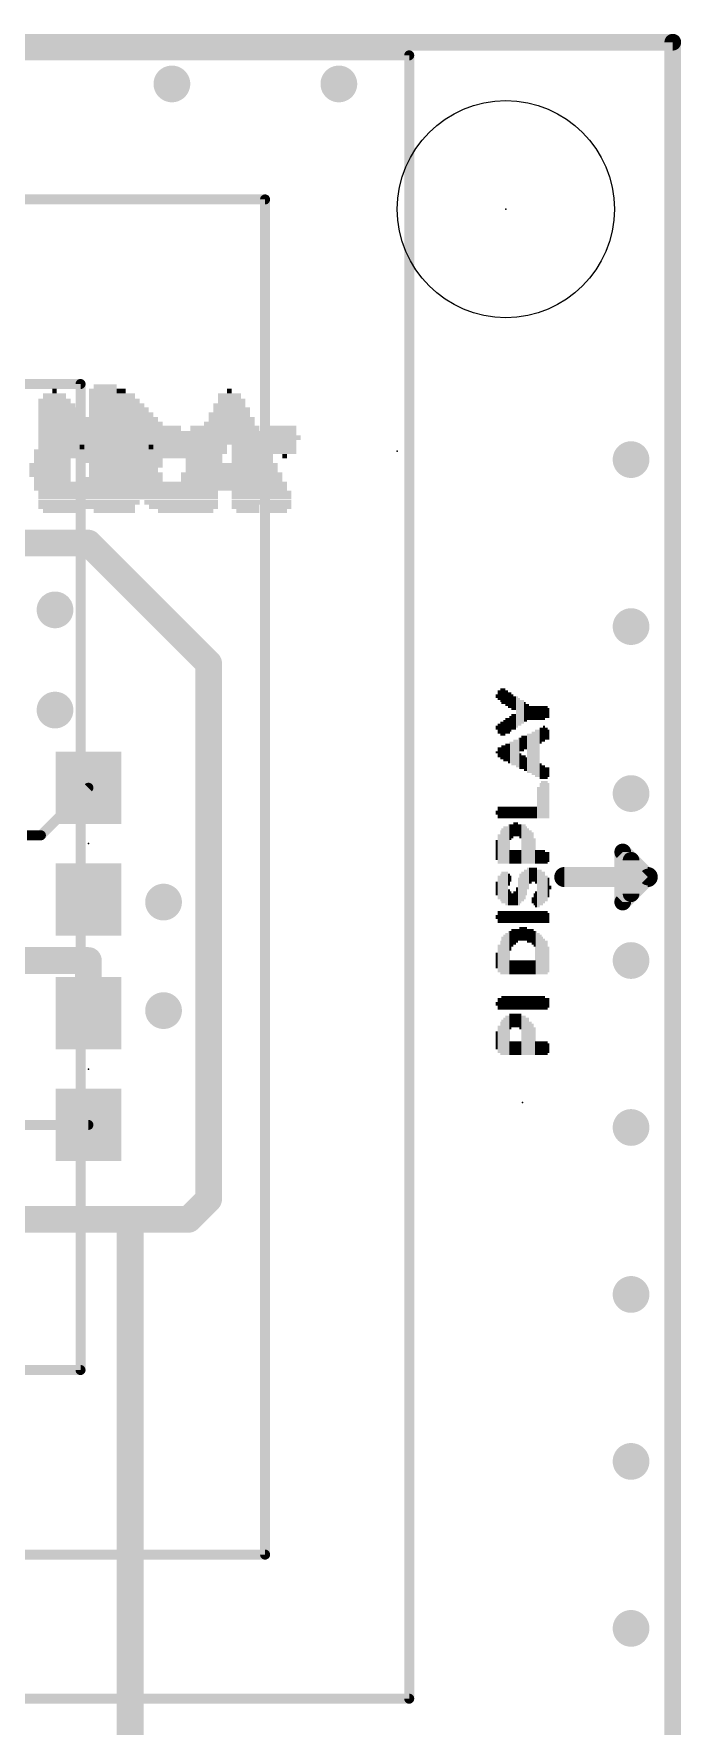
# Model space of a CAD drawing. Extents: x -26.2 to 60.5, y -16.3 to 39.9.
# Drawn here: x 23.3 to 33.15, y 13.75 to 39.5 of the extents above; entities that cross this region are included whole.
import ezdxf

# ---------------------------------------------------------------- set-up
doc = ezdxf.new("R2010")
doc.units = 0
for name, color, linetype in [('1', 12, 'CONTINUOUS'), ('16', 140, 'CONTINUOUS'), ('18', 110, 'CONTINUOUS'), ('20', 53, 'CONTINUOUS'), ('21', 41, 'CONTINUOUS'), ('22', 40, 'CONTINUOUS'), ('23', 53, 'CONTINUOUS'), ('24', 53, 'CONTINUOUS'), ('49', 6, 'CONTINUOUS')]:
    doc.layers.add(name, color=color, linetype=linetype)

# ---------------------------------------------------------------- blocks, each defined once
blk = doc.blocks.new('RECT')
blk.add_solid([(-0.5, -0.5), (0.5, -0.5), (-0.5, 0.5), (0.5, 0.5)])
blk = doc.blocks.new('ROUNDV')
at = {"const_width": 0.5}
blk.add_lwpolyline([(0, -0.25, 1), (0, 0.25, 1), (0, -0.25)], format="xyb", dxfattribs=at)

msp = doc.modelspace()

# ---------------------------------------------------------------- linework, layer by layer
at = {"layer": '1', "const_width": 0.254}
for points in [[(33.02, 39.37), (0, 39.37)], [(33.02, 0), (33.02, 39.37)]]:
    msp.add_lwpolyline(points, dxfattribs=at)
at = {"layer": '1', "const_width": 0.127}
for points in [[(33.0835, 39.37, 1), (32.9565, 39.37)], [(33.02, 39.3065, 1), (33.02, 39.4335)]]:
    msp.add_lwpolyline(points, format="xyb", dxfattribs=at)
at = {"layer": '16'}
for points, const_width in [([(33.02, 39.37), (0, 39.37)], 0.254), ([(33.02, 0), (33.02, 39.37)], 0.254), ([(24.13, 31.75), (20.74, 31.75)], 0.4064), ([(25.9588, 29.9212), (24.13, 31.75)], 0.4064), ([(25.9588, 21.7678), (25.9588, 29.9212)], 0.4064), ([(23.407, 27.305), (24.13, 28.028)], 0.1524), ([(23.195, 27.305), (23.407, 27.305)], 0.1524), ([(22.733, 25.4), (24.13, 25.4)], 0.4064), ([(24.13, 25.4), (24.13, 24.599)], 0.4064), ([(22.041, 22.899), (24.13, 22.899)], 0.1524), ([(25.654, 21.463), (25.9588, 21.7678)], 0.4064), ([(19.9, 21.463), (24.765, 21.463)], 0.4064), ([(24.765, 13.462), (24.765, 21.463)], 0.4064), ([(24.765, 21.463), (25.654, 21.463)], 0.4064)]:
    msp.add_lwpolyline(points, dxfattribs=dict(at, const_width=const_width))
for points, const_width in [([(33.0835, 39.37, 1), (32.9565, 39.37)], 0.127), ([(33.02, 39.3065, 1), (33.02, 39.4335)], 0.127), ([(24.2018, 31.8218, 1), (24.0582, 31.6782)], 0.2032), ([(24.13, 31.6484, 1), (24.13, 31.8516)], 0.2032), ([(26.0604, 29.9212, 1), (25.8572, 29.9212)], 0.2032), ([(25.887, 29.8494, 1), (26.0306, 29.993)], 0.2032), ([(24.1569, 28.0011, 1), (24.1031, 28.0549)], 0.0762), ([(23.3801, 27.3319, 1), (23.4339, 27.2781)], 0.0762), ([(23.407, 27.2669, 1), (23.407, 27.3431)], 0.0762), ([(24.2316, 25.4, 1), (24.0284, 25.4)], 0.2032), ([(24.13, 25.2984, 1), (24.13, 25.5016)], 0.2032), ([(24.0284, 24.599, 1), (24.2316, 24.599)], 0.2032), ([(24.13, 22.8609, 1), (24.13, 22.9371)], 0.0762), ([(26.0306, 21.696, 1), (25.887, 21.8396)], 0.2032), ([(24.8666, 21.463, 1), (24.6634, 21.463)], 0.2032), ([(24.765, 21.5646, 1), (24.765, 21.3614)], 0.2032), ([(24.765, 21.3614, 1), (24.765, 21.5646)], 0.2032), ([(25.5822, 21.5348, 1), (25.7258, 21.3912)], 0.2032), ([(25.654, 21.3614, 1), (25.654, 21.5646)], 0.2032), ([(25.8572, 21.7678, 1), (26.0604, 21.7678)], 0.2032)]:
    msp.add_lwpolyline(points, format="xyb", dxfattribs=dict(at, const_width=const_width))
at = {"layer": '20', "const_width": 0.2032}
for points in [[(33.02, 39.37), (0, 39.37)], [(33.02, 0), (33.02, 39.37)]]:
    msp.add_lwpolyline(points, dxfattribs=at)
at = {"layer": '20', "const_width": 0.1016}
for points in [[(33.0708, 39.37, 1), (32.9692, 39.37)], [(33.02, 39.3192, 1), (33.02, 39.4208)]]:
    msp.add_lwpolyline(points, format="xyb", dxfattribs=at)
at = {"layer": '20'}
msp.add_circle((30.48, 36.83), 1.651, dxfattribs=at)
at = {"layer": '21'}
for points, const_width in [([(32.639, 26.67), (32.258, 27.051)], 0.254), ([(32.258, 27.051), (32.258, 26.289)], 0.254), ([(32.385, 26.924), (32.385, 26.416)], 0.254), ([(31.369, 26.67), (32.639, 26.67)], 0.3048), ([(32.258, 26.289), (32.639, 26.67)], 0.254)]:
    msp.add_lwpolyline(points, dxfattribs=dict(at, const_width=const_width))
for points, const_width in [([(32.3029, 27.0959, 1), (32.2131, 27.0061)], 0.127), ([(32.3215, 27.051, 1), (32.1945, 27.051)], 0.127), ([(32.4485, 26.924, 1), (32.3215, 26.924)], 0.127), ([(31.369, 26.7462, 1), (31.369, 26.5938)], 0.1524), ([(32.6839, 26.6251, 1), (32.5941, 26.7149)], 0.127), ([(32.5941, 26.6251, 1), (32.6839, 26.7149)], 0.127), ([(32.639, 26.5938, 1), (32.639, 26.7462)], 0.1524), ([(32.2131, 26.3339, 1), (32.3029, 26.2441)], 0.127), ([(32.1945, 26.289, 1), (32.3215, 26.289)], 0.127), ([(32.3215, 26.416, 1), (32.4485, 26.416)], 0.127)]:
    msp.add_lwpolyline(points, format="xyb", dxfattribs=dict(at, const_width=const_width))
at = {"layer": '23'}
for p in [(30.48, 36.83), (30.734, 23.241)]:
    msp.add_point(p, dxfattribs=at)
at = {"layer": '24'}
for p in [(28.829, 33.147), (24.13, 27.178), (24.13, 23.749)]:
    msp.add_point(p, dxfattribs=at)
at = {"layer": '49', "const_width": 0.1524}
for points in [[(4.01, 39.17), (29.01, 39.17)], [(29.01, 39.17), (29.01, 14.17)], [(26.8178, 36.9778), (6.2022, 36.9778)], [(26.8178, 16.3622), (26.8178, 36.9778)], [(24.01, 34.17), (9.01, 34.17)], [(24.01, 19.17), (24.01, 34.17)], [(9.01, 19.17), (24.01, 19.17)], [(6.2022, 16.3622), (26.8178, 16.3622)], [(29.01, 14.17), (4.01, 14.17)]]:
    msp.add_lwpolyline(points, dxfattribs=at)
at = {"layer": '49', "const_width": 0.0762}
for points in [[(29.0481, 39.17, 1), (28.9719, 39.17)], [(29.01, 39.1319, 1), (29.01, 39.2081)], [(26.8559, 36.9778, 1), (26.7797, 36.9778)], [(26.8178, 36.9397, 1), (26.8178, 37.0159)], [(24.0481, 34.17, 1), (23.9719, 34.17)], [(24.01, 34.1319, 1), (24.01, 34.2081)], [(23.9719, 19.17, 1), (24.0481, 19.17)], [(24.01, 19.1319, 1), (24.01, 19.2081)], [(26.7797, 16.3622, 1), (26.8559, 16.3622)], [(26.8178, 16.3241, 1), (26.8178, 16.4003)], [(28.9719, 14.17, 1), (29.0481, 14.17)], [(29.01, 14.1319, 1), (29.01, 14.2081)]]:
    msp.add_lwpolyline(points, format="xyb", dxfattribs=at)

# ---------------------------------------------------------------- block references
at = {"layer": '16', "xscale": 1.1, "rotation": 90}
for p in [(24.13, 28.028), (24.13, 26.328), (24.13, 24.599), (24.13, 22.899)]:
    msp.add_blockref('RECT', p, dxfattribs=at)
at = {"layer": '18', "xscale": 0.5588, "yscale": 0.5588}
for p in [(25.4, 38.735), (25.4, 38.735), (27.94, 38.735), (27.94, 38.735), (32.385, 33.02), (32.385, 33.02), (23.622, 30.734), (23.622, 30.734), (32.385, 30.48), (32.385, 30.48), (23.622, 29.21), (23.622, 29.21), (32.385, 27.94), (32.385, 27.94), (25.273, 26.289), (25.273, 26.289), (32.385, 25.4), (32.385, 25.4), (25.273, 24.638), (25.273, 24.638), (32.385, 22.86), (32.385, 22.86), (32.385, 20.32), (32.385, 20.32), (32.385, 17.78), (32.385, 17.78), (32.385, 15.24), (32.385, 15.24)]:
    msp.add_blockref('ROUNDV', p, dxfattribs=at)
at = {"layer": '21'}
for p, xscale, yscale in [((24.386, 34.062), 0.49, 0.07), ((24.386, 33.987), 0.49, 0.08), ((24.386, 34.132), 0.35, 0.07), ((24.386, 33.912), 0.49, 0.07), ((24.386, 33.847), 0.49, 0.06), ((24.386, 33.777), 0.49, 0.08), ((24.386, 33.702), 0.49, 0.07), ((23.861, 33.497), 0.42, 0.08), ((24.386, 33.632), 0.49, 0.07), ((24.386, 33.567), 0.49, 0.06), ((24.386, 33.497), 0.49, 0.08), ((25.366, 33.497), 0.35, 0.08), ((25.856, 33.497), 0.35, 0.08), ((26.556, 33.497), 0.35, 0.08), ((27.081, 33.497), 0.42, 0.08), ((24.001, 33.282), 1.26, 0.07), ((24.001, 33.212), 1.26, 0.07), ((24.036, 33.352), 1.19, 0.07), ((24.106, 33.422), 1.05, 0.07), ((25.471, 33.212), 1.26, 0.07), ((25.506, 33.282), 1.19, 0.07), ((25.541, 33.352), 1.12, 0.07), ((25.576, 33.422), 1.05, 0.07), ((26.801, 33.422), 0.98, 0.07), ((26.836, 33.352), 1.05, 0.07), ((26.801, 33.282), 0.98, 0.07), ((26.801, 33.212), 0.98, 0.07), ((23.476, 32.932), 0.49, 0.07), ((23.966, 33.142), 1.33, 0.07), ((23.966, 33.072), 1.33, 0.07), ((23.546, 33.007), 0.49, 0.08), ((24.351, 33.007), 0.56, 0.08), ((24.386, 32.932), 0.49, 0.07), ((25.436, 33.072), 1.33, 0.07), ((25.016, 33.007), 0.49, 0.08), ((25.016, 32.932), 0.49, 0.07), ((25.471, 33.142), 1.26, 0.07), ((25.856, 33.007), 0.49, 0.08), ((25.856, 32.932), 0.49, 0.07), ((26.801, 33.142), 0.98, 0.07), ((26.591, 33.072), 0.56, 0.07), ((26.556, 33.007), 0.49, 0.08), ((26.556, 32.932), 0.49, 0.07), ((27.116, 33.072), 0.07, 0.07), ((23.476, 32.862), 0.49, 0.07), ((23.476, 32.792), 0.49, 0.07), ((23.546, 32.722), 0.49, 0.07), ((24.351, 32.722), 0.56, 0.07), ((24.386, 32.862), 0.49, 0.07), ((24.386, 32.792), 0.49, 0.07), ((24.981, 32.862), 0.42, 0.07), ((25.016, 32.792), 0.49, 0.07), ((25.016, 32.722), 0.49, 0.07), ((25.856, 32.862), 0.49, 0.07), ((25.856, 32.792), 0.49, 0.07), ((25.856, 32.722), 0.49, 0.07), ((26.556, 32.862), 0.49, 0.07), ((26.556, 32.792), 0.49, 0.07), ((26.556, 32.722), 0.49, 0.07), ((23.966, 32.652), 1.33, 0.07), ((23.966, 32.582), 1.33, 0.07), ((24.001, 32.512), 1.26, 0.07), ((24.001, 32.447), 1.26, 0.06), ((25.436, 32.652), 1.33, 0.07), ((25.471, 32.582), 1.26, 0.07), ((25.471, 32.512), 1.26, 0.07), ((25.506, 32.447), 1.19, 0.06), ((26.556, 32.652), 0.49, 0.07), ((26.556, 32.582), 0.49, 0.07), ((26.556, 32.512), 0.49, 0.07), ((26.556, 32.447), 0.49, 0.06), ((24.036, 32.372), 1.19, 0.07), ((24.106, 32.302), 1.05, 0.07), ((23.861, 32.237), 0.42, 0.06), ((24.386, 32.237), 0.35, 0.06), ((25.541, 32.372), 1.12, 0.07), ((25.576, 32.302), 1.05, 0.07), ((25.366, 32.237), 0.35, 0.06), ((25.856, 32.237), 0.35, 0.06), ((26.521, 32.372), 0.42, 0.07), ((26.521, 32.302), 0.42, 0.07), ((26.556, 32.237), 0.35, 0.06)]:
    msp.add_blockref('RECT', p, dxfattribs=dict(at, xscale=xscale, yscale=yscale))
at = {"layer": '21', "rotation": 90}
for p, xscale, yscale in [((30.339, 29.421), 0.06, 0.03), ((30.374, 29.436), 0.15, 0.04), ((30.409, 29.436), 0.21, 0.03), ((30.429, 29.421), 0.24, 0.03), ((30.459, 29.421), 0.24, 0.03), ((30.494, 29.391), 0.24, 0.04), ((30.529, 29.361), 0.24, 0.03), ((30.549, 29.361), 0.24, 0.03), ((30.579, 29.331), 0.24, 0.03), ((30.614, 29.316), 0.21, 0.04), ((30.649, 29.181), 0.48, 0.03), ((30.679, 29.181), 0.42, 0.03), ((30.699, 29.166), 0.39, 0.03), ((30.734, 29.181), 0.36, 0.04), ((30.549, 29.001), 0.24, 0.03), ((30.579, 29.031), 0.24, 0.03), ((30.614, 29.031), 0.24, 0.04), ((30.769, 29.181), 0.3, 0.03), ((30.789, 29.166), 0.27, 0.03), ((30.819, 29.181), 0.24, 0.03), ((30.854, 29.166), 0.21, 0.04), ((30.889, 29.166), 0.21, 0.03), ((30.919, 29.166), 0.21, 0.03), ((30.939, 29.166), 0.21, 0.03), ((30.974, 29.166), 0.21, 0.04), ((31.009, 29.166), 0.21, 0.03), ((31.029, 29.166), 0.21, 0.03), ((31.059, 29.166), 0.21, 0.03), ((31.094, 29.181), 0.18, 0.04), ((31.129, 29.166), 0.15, 0.03), ((30.339, 28.941), 0.06, 0.03), ((30.374, 28.926), 0.15, 0.04), ((30.409, 28.926), 0.21, 0.03), ((30.429, 28.926), 0.21, 0.03), ((30.459, 28.941), 0.24, 0.03), ((30.494, 28.971), 0.24, 0.04), ((30.529, 28.971), 0.24, 0.03), ((30.819, 28.551), 0.6, 0.03), ((30.854, 28.551), 0.6, 0.04), ((30.889, 28.551), 0.66, 0.03), ((30.919, 28.551), 0.66, 0.03), ((30.939, 28.551), 0.72, 0.03), ((30.974, 28.551), 0.72, 0.04), ((31.009, 28.821), 0.24, 0.03), ((31.029, 28.836), 0.21, 0.03), ((31.059, 28.851), 0.24, 0.03), ((31.094, 28.851), 0.18, 0.04), ((31.129, 28.836), 0.15, 0.03), ((30.339, 28.566), 0.03, 0.03), ((30.374, 28.566), 0.15, 0.04), ((30.409, 28.551), 0.18, 0.03), ((30.429, 28.566), 0.21, 0.03), ((30.459, 28.551), 0.24, 0.03), ((30.494, 28.566), 0.27, 0.04), ((30.529, 28.551), 0.3, 0.03), ((30.549, 28.566), 0.33, 0.03), ((30.579, 28.551), 0.36, 0.03), ((30.614, 28.566), 0.39, 0.04), ((30.649, 28.551), 0.42, 0.03), ((30.679, 28.566), 0.45, 0.03), ((30.699, 28.686), 0.21, 0.03), ((30.734, 28.701), 0.24, 0.04), ((30.769, 28.716), 0.21, 0.03), ((30.789, 28.716), 0.21, 0.03), ((30.699, 28.431), 0.24, 0.03), ((30.734, 28.416), 0.21, 0.04), ((30.769, 28.401), 0.24, 0.03), ((30.789, 28.386), 0.21, 0.03), ((31.009, 28.281), 0.24, 0.03), ((31.029, 28.266), 0.21, 0.03), ((31.059, 28.266), 0.21, 0.03), ((31.094, 28.251), 0.18, 0.04), ((31.129, 28.266), 0.15, 0.03), ((31.009, 27.831), 0.54, 0.03), ((31.029, 27.846), 0.57, 0.03), ((31.059, 27.846), 0.57, 0.03), ((31.094, 27.846), 0.57, 0.04), ((31.129, 27.831), 0.54, 0.03), ((30.974, 27.801), 0.48, 0.04), ((30.339, 27.651), 0.06, 0.03), ((30.374, 27.651), 0.18, 0.04), ((30.409, 27.651), 0.18, 0.03), ((30.429, 27.651), 0.18, 0.03), ((30.459, 27.651), 0.18, 0.03), ((30.494, 27.651), 0.18, 0.04), ((30.529, 27.651), 0.18, 0.03), ((30.549, 27.651), 0.18, 0.03), ((30.579, 27.651), 0.18, 0.03), ((30.614, 27.651), 0.18, 0.04), ((30.649, 27.651), 0.18, 0.03), ((30.679, 27.651), 0.18, 0.03), ((30.699, 27.651), 0.18, 0.03), ((30.734, 27.651), 0.18, 0.04), ((30.769, 27.651), 0.18, 0.03), ((30.789, 27.651), 0.18, 0.03), ((30.819, 27.651), 0.18, 0.03), ((30.854, 27.651), 0.18, 0.04), ((30.889, 27.651), 0.18, 0.03), ((30.919, 27.651), 0.18, 0.03), ((30.939, 27.651), 0.18, 0.03), ((30.374, 27.096), 0.45, 0.04), ((30.409, 27.126), 0.51, 0.03), ((30.429, 27.141), 0.54, 0.03), ((30.459, 27.156), 0.57, 0.03), ((30.494, 27.156), 0.57, 0.04), ((30.529, 27.171), 0.6, 0.03), ((30.549, 27.351), 0.24, 0.03), ((30.579, 27.366), 0.21, 0.03), ((30.614, 27.396), 0.21, 0.04), ((30.649, 27.396), 0.21, 0.03), ((30.679, 27.381), 0.18, 0.03), ((30.699, 27.366), 0.21, 0.03), ((30.734, 27.171), 0.6, 0.04), ((30.769, 27.171), 0.6, 0.03), ((30.789, 27.156), 0.57, 0.03), ((30.819, 27.141), 0.54, 0.03), ((30.854, 27.126), 0.51, 0.04), ((30.889, 27.111), 0.48, 0.03), ((30.339, 27.081), 0.3, 0.03), ((30.549, 26.976), 0.21, 0.03), ((30.579, 26.976), 0.21, 0.03), ((30.614, 26.976), 0.21, 0.04), ((30.649, 26.976), 0.21, 0.03), ((30.679, 26.976), 0.21, 0.03), ((30.699, 26.976), 0.21, 0.03), ((30.919, 27.066), 0.39, 0.03), ((30.939, 26.976), 0.21, 0.03), ((30.974, 26.976), 0.21, 0.04), ((31.009, 26.976), 0.21, 0.03), ((31.029, 26.976), 0.21, 0.03), ((31.059, 26.976), 0.21, 0.03), ((31.094, 26.961), 0.18, 0.04), ((31.129, 26.976), 0.15, 0.03), ((30.769, 26.556), 0.45, 0.03), ((30.789, 26.586), 0.39, 0.03), ((30.819, 26.646), 0.33, 0.03), ((30.854, 26.691), 0.24, 0.04), ((30.889, 26.706), 0.21, 0.03), ((30.919, 26.706), 0.21, 0.03), ((30.939, 26.691), 0.24, 0.03), ((30.974, 26.496), 0.57, 0.04), ((31.009, 26.511), 0.54, 0.03), ((30.339, 26.496), 0.21, 0.03), ((30.374, 26.511), 0.36, 0.04), ((30.409, 26.511), 0.42, 0.03), ((30.429, 26.511), 0.48, 0.03), ((30.459, 26.511), 0.48, 0.03), ((30.494, 26.496), 0.51, 0.04), ((30.529, 26.631), 0.18, 0.03), ((30.549, 26.646), 0.09, 0.03), ((30.679, 26.451), 0.42, 0.03), ((30.699, 26.496), 0.45, 0.03), ((30.734, 26.526), 0.45, 0.04), ((31.029, 26.496), 0.51, 0.03), ((31.059, 26.511), 0.48, 0.03), ((31.094, 26.496), 0.39, 0.04), ((31.129, 26.511), 0.3, 0.03), ((31.159, 26.511), 0.06, 0.03), ((30.529, 26.361), 0.24, 0.03), ((30.549, 26.346), 0.21, 0.03), ((30.579, 26.331), 0.18, 0.03), ((30.614, 26.346), 0.21, 0.04), ((30.649, 26.376), 0.27, 0.03), ((30.889, 26.316), 0.09, 0.03), ((30.919, 26.331), 0.18, 0.03), ((30.939, 26.331), 0.24, 0.03), ((30.339, 26.061), 0.06, 0.03), ((30.374, 26.061), 0.18, 0.04), ((30.409, 26.061), 0.18, 0.03), ((30.429, 26.061), 0.18, 0.03), ((30.459, 26.061), 0.18, 0.03), ((30.494, 26.061), 0.18, 0.04), ((30.529, 26.061), 0.18, 0.03), ((30.549, 26.061), 0.18, 0.03), ((30.579, 26.061), 0.18, 0.03), ((30.614, 26.061), 0.18, 0.04), ((30.649, 26.061), 0.18, 0.03), ((30.679, 26.061), 0.18, 0.03), ((30.699, 26.061), 0.18, 0.03), ((30.734, 26.061), 0.18, 0.04), ((30.769, 26.061), 0.18, 0.03), ((30.789, 26.061), 0.18, 0.03), ((30.819, 26.061), 0.18, 0.03), ((30.854, 26.061), 0.18, 0.04), ((30.889, 26.061), 0.18, 0.03), ((30.919, 26.061), 0.18, 0.03), ((30.939, 26.061), 0.18, 0.03), ((30.974, 26.061), 0.18, 0.04), ((31.009, 26.061), 0.18, 0.03), ((31.029, 26.061), 0.18, 0.03), ((31.059, 26.061), 0.18, 0.03), ((31.094, 26.061), 0.18, 0.04), ((31.129, 26.046), 0.15, 0.03), ((30.429, 25.476), 0.57, 0.03), ((30.459, 25.491), 0.6, 0.03), ((30.494, 25.506), 0.63, 0.04), ((30.529, 25.521), 0.66, 0.03), ((30.549, 25.701), 0.3, 0.03), ((30.579, 25.746), 0.27, 0.03), ((30.614, 25.761), 0.24, 0.04), ((30.649, 25.776), 0.21, 0.03), ((30.679, 25.791), 0.18, 0.03), ((30.699, 25.806), 0.21, 0.03), ((30.734, 25.806), 0.21, 0.04), ((30.769, 25.806), 0.21, 0.03), ((30.789, 25.806), 0.21, 0.03), ((30.819, 25.776), 0.21, 0.03), ((30.854, 25.776), 0.21, 0.04), ((30.889, 25.761), 0.24, 0.03), ((30.919, 25.731), 0.24, 0.03), ((30.939, 25.521), 0.66, 0.03), ((30.974, 25.506), 0.63, 0.04), ((31.009, 25.491), 0.6, 0.03), ((31.029, 25.476), 0.57, 0.03), ((30.339, 25.401), 0.24, 0.03), ((30.374, 25.431), 0.42, 0.04), ((30.409, 25.446), 0.51, 0.03), ((31.059, 25.461), 0.54, 0.03), ((31.094, 25.446), 0.51, 0.04), ((31.129, 25.416), 0.39, 0.03), ((30.549, 25.296), 0.21, 0.03), ((30.579, 25.296), 0.21, 0.03), ((30.614, 25.296), 0.21, 0.04), ((30.649, 25.296), 0.21, 0.03), ((30.679, 25.296), 0.21, 0.03), ((30.699, 25.296), 0.21, 0.03), ((30.734, 25.296), 0.21, 0.04), ((30.769, 25.296), 0.21, 0.03), ((30.789, 25.296), 0.21, 0.03), ((30.819, 25.296), 0.21, 0.03), ((30.854, 25.296), 0.21, 0.04), ((30.889, 25.296), 0.21, 0.03), ((30.919, 25.296), 0.21, 0.03), ((30.339, 24.741), 0.06, 0.03), ((30.374, 24.741), 0.18, 0.04), ((30.409, 24.741), 0.18, 0.03), ((30.429, 24.756), 0.21, 0.03), ((30.459, 24.756), 0.21, 0.03), ((30.494, 24.756), 0.21, 0.04), ((30.529, 24.756), 0.21, 0.03), ((30.549, 24.756), 0.21, 0.03), ((30.579, 24.756), 0.21, 0.03), ((30.614, 24.756), 0.21, 0.04), ((30.649, 24.756), 0.21, 0.03), ((30.679, 24.756), 0.21, 0.03), ((30.699, 24.756), 0.21, 0.03), ((30.734, 24.756), 0.21, 0.04), ((30.769, 24.756), 0.21, 0.03), ((30.789, 24.756), 0.21, 0.03), ((30.819, 24.756), 0.21, 0.03), ((30.854, 24.756), 0.21, 0.04), ((30.889, 24.756), 0.21, 0.03), ((30.919, 24.756), 0.21, 0.03), ((30.939, 24.756), 0.21, 0.03), ((30.974, 24.756), 0.21, 0.04), ((31.009, 24.756), 0.21, 0.03), ((31.029, 24.756), 0.21, 0.03), ((31.059, 24.756), 0.21, 0.03), ((31.094, 24.741), 0.18, 0.04), ((31.129, 24.756), 0.15, 0.03), ((30.409, 24.216), 0.51, 0.03), ((30.429, 24.231), 0.54, 0.03), ((30.459, 24.246), 0.57, 0.03), ((30.494, 24.261), 0.6, 0.04), ((30.529, 24.261), 0.6, 0.03), ((30.549, 24.471), 0.24, 0.03), ((30.579, 24.486), 0.21, 0.03), ((30.614, 24.486), 0.21, 0.04), ((30.649, 24.486), 0.21, 0.03), ((30.679, 24.486), 0.21, 0.03), ((30.699, 24.471), 0.24, 0.03), ((30.734, 24.261), 0.6, 0.04), ((30.769, 24.261), 0.6, 0.03), ((30.789, 24.246), 0.57, 0.03), ((30.819, 24.246), 0.57, 0.03), ((30.854, 24.216), 0.51, 0.04), ((30.339, 24.186), 0.27, 0.03), ((30.374, 24.201), 0.42, 0.04), ((30.889, 24.201), 0.48, 0.03), ((30.919, 24.171), 0.42, 0.03), ((30.549, 24.066), 0.21, 0.03), ((30.579, 24.066), 0.21, 0.03), ((30.614, 24.066), 0.21, 0.04), ((30.649, 24.066), 0.21, 0.03), ((30.679, 24.066), 0.21, 0.03), ((30.699, 24.066), 0.21, 0.03), ((30.939, 24.066), 0.21, 0.03), ((30.974, 24.066), 0.21, 0.04), ((31.009, 24.066), 0.21, 0.03), ((31.029, 24.066), 0.21, 0.03), ((31.059, 24.066), 0.21, 0.03), ((31.094, 24.066), 0.21, 0.04), ((31.129, 24.066), 0.15, 0.03)]:
    msp.add_blockref('RECT', p, dxfattribs=dict(at, xscale=xscale, yscale=yscale))
at = {"layer": '22', "rotation": 180}
for p, xscale, yscale in [((23.614, 33.987), 0.35, 0.08), ((23.614, 34.062), 0.07, 0.07), ((24.629, 33.987), 0.42, 0.08), ((24.629, 34.062), 0.14, 0.07), ((26.274, 33.987), 0.35, 0.08), ((26.274, 34.062), 0.07, 0.07), ((23.614, 33.912), 0.49, 0.07), ((23.649, 33.847), 0.56, 0.06), ((23.684, 33.777), 0.63, 0.08), ((23.719, 33.702), 0.7, 0.07), ((24.664, 33.912), 0.49, 0.07), ((24.699, 33.847), 0.56, 0.06), ((24.734, 33.777), 0.63, 0.08), ((24.769, 33.702), 0.7, 0.07), ((26.274, 33.702), 0.63, 0.07), ((26.274, 33.847), 0.49, 0.06), ((26.309, 33.777), 0.56, 0.08), ((26.309, 33.912), 0.42, 0.07), ((23.789, 33.632), 0.84, 0.07), ((23.824, 33.567), 0.91, 0.06), ((23.824, 33.497), 0.91, 0.08), ((24.804, 33.632), 0.77, 0.07), ((24.839, 33.567), 0.84, 0.06), ((24.874, 33.497), 0.91, 0.08), ((26.274, 33.567), 0.77, 0.06), ((26.309, 33.497), 0.84, 0.08), ((26.309, 33.632), 0.7, 0.07), ((23.824, 33.422), 0.91, 0.07), ((23.824, 33.352), 0.91, 0.07), ((23.789, 33.282), 0.84, 0.07), ((23.614, 33.212), 0.49, 0.07), ((24.034, 33.212), 0.07, 0.07), ((24.874, 33.422), 0.91, 0.07), ((24.839, 33.352), 0.84, 0.07), ((24.804, 33.282), 0.77, 0.07), ((24.664, 33.212), 0.49, 0.07), ((25.084, 33.212), 0.07, 0.07), ((26.274, 33.282), 1.05, 0.07), ((25.994, 33.212), 0.49, 0.07), ((26.274, 33.422), 0.91, 0.07), ((26.309, 33.352), 0.98, 0.07), ((26.589, 33.212), 0.56, 0.07), ((23.614, 33.142), 0.49, 0.07), ((23.614, 33.072), 0.49, 0.07), ((23.614, 33.007), 0.49, 0.08), ((23.614, 32.932), 0.49, 0.07), ((24.664, 33.142), 0.49, 0.07), ((24.664, 33.072), 0.49, 0.07), ((24.664, 33.007), 0.49, 0.08), ((24.664, 32.932), 0.49, 0.07), ((26.309, 32.932), 1.4, 0.07), ((25.959, 33.142), 0.56, 0.07), ((25.924, 33.072), 0.49, 0.07), ((25.924, 33.007), 0.49, 0.08), ((26.624, 33.142), 0.49, 0.07), ((26.659, 33.072), 0.56, 0.07), ((26.694, 33.007), 0.49, 0.08), ((23.614, 32.862), 0.49, 0.07), ((23.614, 32.792), 0.49, 0.07), ((23.614, 32.722), 0.49, 0.07), ((24.664, 32.862), 0.49, 0.07), ((24.664, 32.792), 0.49, 0.07), ((24.664, 32.722), 0.49, 0.07), ((26.309, 32.792), 1.54, 0.07), ((26.309, 32.722), 1.54, 0.07), ((26.309, 32.862), 1.4, 0.07), ((23.614, 32.652), 0.49, 0.07), ((23.614, 32.582), 0.49, 0.07), ((23.614, 32.512), 0.49, 0.07), ((23.614, 32.447), 0.49, 0.06), ((24.664, 32.652), 0.49, 0.07), ((24.664, 32.582), 0.49, 0.07), ((24.664, 32.512), 0.49, 0.07), ((24.664, 32.447), 0.49, 0.06), ((25.679, 32.512), 0.56, 0.07), ((25.644, 32.447), 0.49, 0.06), ((26.309, 32.652), 1.68, 0.07), ((26.309, 32.582), 1.68, 0.07), ((26.939, 32.512), 0.56, 0.07), ((26.974, 32.447), 0.49, 0.06), ((23.614, 32.372), 0.49, 0.07), ((23.614, 32.302), 0.49, 0.07), ((23.614, 32.237), 0.35, 0.06), ((24.664, 32.372), 0.49, 0.07), ((24.629, 32.302), 0.42, 0.07), ((24.664, 32.237), 0.35, 0.06), ((25.609, 32.372), 0.56, 0.07), ((25.609, 32.302), 0.42, 0.07), ((25.644, 32.237), 0.35, 0.06), ((26.974, 32.372), 0.49, 0.07), ((27.009, 32.302), 0.42, 0.07), ((26.974, 32.237), 0.35, 0.06)]:
    msp.add_blockref('RECT', p, dxfattribs=dict(at, xscale=xscale, yscale=yscale))

doc.saveas('drawing.dxf')
